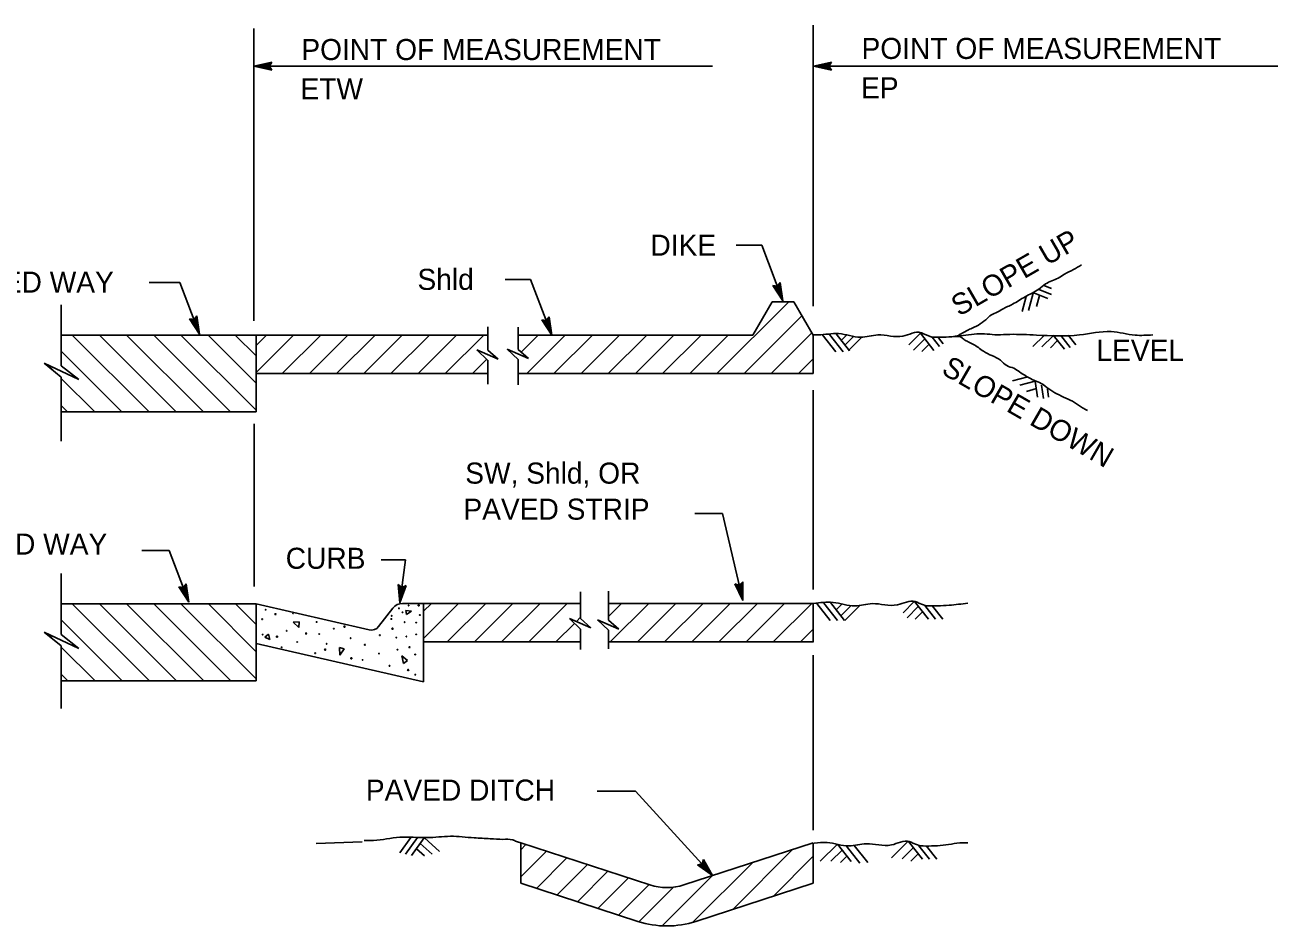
# Model space of a CAD drawing. Extents: x -894 to 866, y -472 to 714.
# Drawn here: x -651.5 to -234.9, y -180.6 to 119.2 of the extents above; entities that cross this region are included whole.
import ezdxf

# ---------------------------------------------------------------- set-up
doc = ezdxf.new("R2010")
doc.units = 0
for name, color, linetype in [('df_MISC', 7, 'Continuous'), ('df_MISC-anno', 7, 'Continuous'), ('df_PROFILE', 7, 'Continuous')]:
    doc.layers.add(name, color=color, linetype=linetype)

msp = doc.modelspace()

# ---------------------------------------------------------------- linework, layer by layer
at = {"layer": 'df_MISC'}
for p, q in [((-639.5, 26.08), (-639.5, 15.98)), ((-409.51, 15.98), (-403.12, 27.04)), ((-403.12, 27.04), (-395.81, 27.04)), ((-395.81, 27.04), (-389.42, 15.98)), ((-497.62, 11.01), (-497.62, 18.8)), ((-487.55, 11.25), (-487.55, 18.68)), ((-639.5, 5.78), (-639.5, 15.98)), ((-639.5, 15.98), (-574.69, 15.98)), ((-574.69, 3.2), (-574.69, 15.98)), ((-574.67, 15.98), (-497.65, 15.98)), ((-487.54, 15.98), (-409.51, 15.98)), ((-389.42, 15.98), (-389.42, 3.2)), ((-349.98, 15.33), (-352.42, 16.26)), ((-494.22, 7.95), (-501.28, 11.07)), ((-501.28, 11.07), (-497.58, 7.55)), ((-497.62, 11.01), (-494.22, 7.95)), ((-484.13, 8.18), (-491.2, 11.3)), ((-491.2, 11.3), (-487.55, 7.83)), ((-487.54, 11.24), (-484.13, 8.18)), ((-639.5, 2.05), (-645.15, 6.66)), ((-645.15, 6.66), (-633.63, 1.21)), ((-639.5, 2.05), (-645.15, 6.66)), ((-645.15, 6.66), (-633.63, 1.21)), ((-633.63, 1.21), (-639.5, 5.78)), ((-633.63, 1.21), (-639.5, 5.78)), ((-497.62, -0.36), (-497.62, 7.71)), ((-487.55, -0.49), (-487.55, 7.83)), ((-639.5, -9.58), (-639.5, 2.05)), ((-574.69, 3.26), (-574.69, -9.58)), ((-497.65, 3.2), (-574.69, 3.2)), ((-389.42, 3.2), (-487.58, 3.2)), ((-574.69, -9.58), (-639.5, -9.58)), ((-639.5, -9.58), (-639.5, -19.34)), ((-639.5, -63.36), (-639.5, -73.46)), ((-466.77, -78.34), (-466.77, -69.45)), ((-457.45, -78.81), (-457.45, -69.17)), ((-639.5, -83.66), (-639.5, -73.46)), ((-639.5, -73.46), (-574.69, -73.46)), ((-574.69, -86.58), (-574.69, -73.46)), ((-574.69, -73.46), (-537.1, -82.09)), ((-533.95, -80.94), (-529.21, -74.85)), ((-525.97, -73.26), (-519.02, -73.26)), ((-519.02, -86.04), (-519.02, -73.26)), ((-519.02, -73.26), (-466.79, -73.26)), ((-457.45, -73.26), (-389.42, -73.26)), ((-389.42, -73.26), (-389.42, -86.04)), ((-351.85, -74.08), (-354.28, -73.15)), ((-524.94, -75.61), (-522.97, -75.84)), ((-524.67, -76.98), (-524.94, -75.61)), ((-522.97, -75.84), (-524.67, -76.98)), ((-466.77, -81.79), (-470.48, -78.27)), ((-470.48, -78.27), (-463.41, -81.39)), ((-463.41, -81.39), (-466.82, -78.34)), ((-457.45, -82.22), (-461.16, -78.7)), ((-461.16, -78.7), (-454.09, -81.82)), ((-454.09, -81.82), (-457.45, -78.81)), ((-639.5, -87.39), (-645.15, -82.78)), ((-645.15, -82.78), (-633.63, -88.23)), ((-562.35, -79.46), (-560.42, -79.41)), ((-560.52, -81.29), (-562.35, -79.46)), ((-560.42, -79.41), (-560.52, -81.29)), ((-466.77, -82.5), (-466.77, -81.79)), ((-466.77, -88.62), (-466.77, -82.5)), ((-457.45, -88.43), (-457.45, -82.22)), ((-633.63, -88.23), (-639.5, -83.66)), ((-639.5, -99.02), (-639.5, -87.39)), ((-574.69, -86.58), (-574.69, -99.02)), ((-519.02, -99.36), (-574.69, -86.58)), ((-571.78, -84.46), (-570.56, -83.45)), ((-570.15, -85.28), (-571.78, -84.46)), ((-570.56, -83.45), (-570.15, -85.28)), ((-466.77, -86.04), (-519.02, -86.04)), ((-519.02, -86.08), (-519.02, -99.36)), ((-389.37, -86.04), (-457.47, -86.04)), ((-546.95, -87.94), (-545.39, -88.35)), ((-546.9, -90.46), (-546.95, -87.94)), ((-545.39, -88.35), (-546.9, -90.46)), ((-526.27, -90.69), (-524.3, -92.25)), ((-525.67, -93.3), (-526.27, -90.69)), ((-524.3, -92.25), (-525.67, -93.3)), ((-574.69, -99.02), (-639.5, -99.02)), ((-639.5, -99.02), (-639.5, -108.2)), ((-539.37, -152.55), (-554.69, -153.12)), ((-486.66, -166.39), (-486.66, -152.96)), ((-486.66, -152.96), (-443.76, -166.9)), ((-432.4, -166.92), (-389.42, -152.95)), ((-389.42, -152.95), (-389.42, -166.39)), ((-353.84, -153.95), (-356.28, -153.02)), ((-447.73, -179.04), (-486.66, -166.39)), ((-389.42, -166.39), (-428.44, -179.07))]:
    msp.add_line(p, q, dxfattribs=at)
for points in [[(-421.42, 3.2), (-397.58, 27.04)], [(-412.39, 3.2), (-393.15, 22.43)], [(-403.35, 3.2), (-389.84, 16.71)], [(-610.27, -9.57), (-635.82, 15.97)], [(-601.23, -9.57), (-626.78, 15.97)], [(-592.2, -9.57), (-617.75, 15.97)], [(-583.16, -9.57), (-608.71, 15.97)], [(-574.69, -9.02), (-599.68, 15.97)], [(-574.69, 0.02), (-590.65, 15.98)], [(-574.69, 9.05), (-581.61, 15.98)], [(-574.69, 3.52), (-562.23, 15.98)], [(-574.69, 12.56), (-571.27, 15.98)], [(-565.98, 3.2), (-553.2, 15.98)], [(-556.94, 3.2), (-544.16, 15.98)], [(-547.91, 3.2), (-535.13, 15.98)], [(-538.87, 3.2), (-526.1, 15.98)], [(-529.84, 3.2), (-517.06, 15.98)], [(-520.81, 3.2), (-508.02, 15.98)], [(-511.77, 3.2), (-498.99, 15.98)], [(-486.58, 10.32), (-480.92, 15.98)], [(-484.67, 3.2), (-471.89, 15.98)], [(-475.63, 3.2), (-462.85, 15.98)], [(-466.59, 3.2), (-453.82, 15.98)], [(-457.56, 3.2), (-444.78, 15.98)], [(-448.52, 3.2), (-435.75, 15.98)], [(-439.49, 3.2), (-426.71, 15.98)], [(-430.46, 3.2), (-417.68, 15.98)], [(-619.3, -9.57), (-639.5, 10.62)], [(-642.01, 4.09), (-644.05, 6.13)], [(-502.74, 3.2), (-497.97, 7.96)], [(-394.32, 3.2), (-389.42, 8.1)], [(-628.33, -9.58), (-639.5, 1.58)], [(-637.37, -9.58), (-639.5, -7.45)], [(-610.19, -99.01), (-635.74, -73.47)], [(-601.16, -99.01), (-626.71, -73.47)], [(-592.12, -99.01), (-617.67, -73.47)], [(-583.09, -99.01), (-608.64, -73.47)], [(-574.69, -98.38), (-599.6, -73.47)], [(-574.69, -89.35), (-590.57, -73.46)], [(-574.69, -80.31), (-581.54, -73.46)], [(-519.02, -84.91), (-507.36, -73.26)], [(-519.02, -75.88), (-516.4, -73.26)], [(-511.11, -86.03), (-498.33, -73.26)], [(-502.07, -86.03), (-489.3, -73.26)], [(-493.04, -86.03), (-480.26, -73.26)], [(-484, -86.03), (-471.23, -73.26)], [(-457.44, -77.54), (-453.16, -73.26)], [(-456.9, -86.03), (-444.13, -73.26)], [(-447.86, -86.03), (-435.09, -73.26)], [(-438.83, -86.04), (-426.05, -73.26)], [(-429.8, -86.04), (-417.02, -73.26)], [(-420.76, -86.04), (-407.98, -73.26)], [(-411.73, -86.04), (-398.95, -73.26)], [(-402.69, -86.04), (-389.91, -73.26)], [(-619.23, -99.01), (-639.5, -78.75)], [(-468.17, -79.24), (-466.79, -77.86)], [(-474.96, -86.03), (-468.86, -79.93)], [(-393.66, -86.04), (-389.42, -81.8)], [(-641.61, -85.67), (-643.91, -83.37)], [(-628.26, -99.02), (-639.5, -87.78)], [(-637.3, -99.02), (-639.5, -96.82)], [(-486.65, -155.21), (-484.95, -153.51)], [(-486.65, -164.25), (-478.13, -155.73)], [(-481.45, -168.08), (-471.31, -157.94)], [(-416.17, -175.08), (-396.27, -155.18)], [(-402.79, -170.73), (-389.42, -157.36)], [(-474.63, -170.3), (-464.49, -160.16)], [(-467.82, -172.51), (-457.67, -162.37)], [(-429.46, -179.34), (-409.65, -159.53)], [(-461, -174.73), (-450.85, -164.59)], [(-439.65, -180.49), (-423.04, -163.88)], [(-454.18, -176.95), (-444.03, -166.81)], [(-447.36, -179.16), (-435.92, -167.72)]]:
    msp.add_lwpolyline(points, dxfattribs=at)
for centre, radius in [((-527.19, -74.92), 0.105), ((-523.98, -73.96), 0.101), ((-520.63, -73.91), 0.189), ((-572.67, -78.5), 0.105), ((-571.52, -75.38), 0.105), ((-568.26, -76.84), 0.189), ((-562.4, -76.57), 0.105), ((-529.71, -78.45), 0.135), ((-529.62, -77.4), 0.105), ((-526, -76.21), 0.105), ((-520.22, -77.12), 0.147), ((-564.51, -82.39), 0.105), ((-558.04, -83.26), 0.189), ((-554.56, -79.46), 0.105), ((-548.83, -81.7), 0.105), ((-545.3, -81.02), 0.189), ((-529.34, -81.66), 0.189), ((-525.31, -79.5), 0.0913), ((-521.46, -79.64), 0.105), ((-572.53, -83.63), 0.105), ((-567.76, -84.32), 0.189), ((-561.02, -86.11), 0.105), ((-553.69, -83.45), 0.105), ((-551.26, -86.7), 0.105), ((-543.28, -84.82), 0.105), ((-538.51, -87.02), 0.189), ((-533.56, -83.82), 0.105), ((-528.06, -84.64), 0.105), ((-524.71, -84.27), 0.105), ((-521.46, -83.59), 0.105), ((-566.2, -87.89), 0.105), ((-555.06, -89.82), 0.105), ((-551.71, -88.67), 0.189), ((-543.01, -91.52), 0.189), ((-533.84, -89.96), 0.105), ((-527.69, -88.67), 0.105), ((-523.7, -87.85), 0.189), ((-521.78, -90.28), 0.105), ((-539.29, -92.06), 0.105), ((-530.35, -94.04), 0.105), ((-524.12, -95.41), 0.189), ((-521.74, -96.97), 0.105)]:
    msp.add_circle(centre, radius, dxfattribs=at)
for centre, radius, start, end in [((-526.03, -77.23), 3.97, 89.2164, 143.2445), ((-536.44, -79.01), 3.15, 257.8624, 322.1764), ((-438.08, -149.43), 18.37, 251.9995, 288.0007), ((-438.08, -149.43), 31.15, 251.9995, 288.0007)]:
    msp.add_arc(centre, radius, start, end, dxfattribs=at)
for points in [[(-342.74, 15.55), (-341.45, 15.79), (-340.23, 16.44), (-337.81, 17.73), (-334.49, 19.35), (-332.06, 21.13), (-330.12, 22.75), (-328.26, 23.64), (-326.48, 24.61), (-323.09, 26.31), (-318.96, 28.74), (-314.43, 31.33), (-312.16, 33.03), (-310.06, 34.08), (-307.96, 34.96), (-305.85, 36.26), (-302.86, 37.8), (-300.19, 39.34)], [(-389.24, 16.08), (-387.77, 16.06), (-380.96, 16.49), (-373.64, 15.32), (-367.93, 16.06), (-359.56, 15.66), (-353.6, 16.81), (-352.42, 16.26)], [(-328.19, 16.04), (-324, 16.24), (-315.18, 16.01), (-300.85, 16.08), (-290.33, 17.15), (-282.36, 15.99), (-276.5, 16.08)], [(-349.98, 15.33), (-342.37, 15.54), (-334.96, 16.39), (-328.19, 16.04)], [(-342.5, 15.55), (-341.77, 15.55), (-340.4, 15.39), (-339.27, 14.5), (-337.89, 13.77), (-334.49, 11.83), (-332.79, 10.61), (-329.96, 9.16), (-327.13, 7.62), (-325.02, 5.84), (-322.68, 4.95), (-320.82, 3.74), (-318.47, 2.28), (-315.88, 0.9), (-313.62, -0.06), (-311.03, -1.92), (-308.36, -3.54), (-305.37, -5), (-302.53, -6.37), (-299.86, -8.23), (-298.25, -9.04)], [(-389.31, -73.32), (-382.83, -72.92), (-375.51, -74.09), (-369.8, -73.35), (-361.43, -73.75), (-355.47, -72.6), (-354.28, -73.15)], [(-351.85, -74.08), (-344.24, -73.87), (-338, -73.16)], [(-538.72, -152.18), (-535.64, -152.13), (-526.92, -151.07), (-517.89, -151.19), (-510.07, -150.74), (-502.2, -151.27), (-496.83, -151.54), (-492.62, -151.76), (-489.36, -151.97), (-488.11, -152.44), (-486.66, -152.96)], [(-389.07, -153.06), (-384.82, -152.79), (-377.5, -153.96), (-371.79, -153.23), (-363.42, -153.62), (-357.46, -152.47), (-356.28, -153.02)], [(-353.84, -153.95), (-346.23, -153.74), (-338.82, -152.9), (-338, -152.94)]]:
    msp.add_spline(points, degree=3, dxfattribs=at)
at = {"layer": 'df_MISC-anno'}
for p, q in [((-575.45, 20.78), (-575.45, 118.04)), ((-389.42, 119.15), (-389.42, 25.67)), ((-575.45, 105.47), (-569.45, 106.8)), ((-575.45, 105.47), (-422.88, 105.47)), ((-569.45, 104.13), (-575.45, 105.47)), ((-575.45, 105.47), (-575.45, 105.47)), ((-569.66, 104.49), (-574.07, 105.47)), ((-574.06, 105.48), (-569.68, 106.44)), ((-572.69, 105.47), (-569.86, 106.1)), ((-569.9, 104.85), (-572.69, 105.47)), ((-571.3, 105.47), (-570.1, 105.74)), ((-570.07, 105.2), (-571.3, 105.47)), ((-569.45, 106.8), (-570.25, 105.47)), ((-570.25, 105.47), (-569.45, 104.13)), ((-569.45, 106.8), (-569.45, 106.8)), ((-389.37, 105.47), (-383.37, 106.8)), ((-389.37, 105.47), (-234.86, 105.47)), ((-383.37, 104.13), (-389.37, 105.47)), ((-389.37, 105.47), (-389.37, 105.47)), ((-383.59, 104.49), (-387.99, 105.47)), ((-387.98, 105.48), (-383.61, 106.44)), ((-386.61, 105.47), (-383.79, 106.1)), ((-383.83, 104.85), (-386.61, 105.47)), ((-385.23, 105.47), (-384.02, 105.74)), ((-384, 105.2), (-385.23, 105.47)), ((-383.37, 106.8), (-384.17, 105.47)), ((-384.17, 105.47), (-383.37, 104.13)), ((-383.37, 106.8), (-383.37, 106.8)), ((-569.45, 104.13), (-569.45, 104.13)), ((-383.37, 104.13), (-383.37, 104.13)), ((-415.04, 45.9), (-406.53, 45.9)), ((-406.53, 45.9), (-399.48, 27.37)), ((-610.28, 33.48), (-600.03, 33.48)), ((-600.03, 33.48), (-593.49, 16.28)), ((-491.9, 34.5), (-483.39, 34.5)), ((-483.39, 34.5), (-476.34, 15.98)), ((-401.33, 32.23), (-400.36, 33.46)), ((-400.36, 33.46), (-400.36, 33.46)), ((-400.36, 33.46), (-399.48, 27.37)), ((-399.48, 27.37), (-402.86, 32.51)), ((-402.86, 32.51), (-402.86, 32.51)), ((-402.86, 32.51), (-401.33, 32.23)), ((-399.98, 28.67), (-402.44, 32.42)), ((-400.46, 29.96), (-402.05, 32.37)), ((-400.95, 31.25), (-401.63, 32.28)), ((-401.13, 32.5), (-400.95, 31.25)), ((-400.87, 32.78), (-400.46, 29.96)), ((-400.62, 33.13), (-399.97, 28.66)), ((-399.48, 27.37), (-399.48, 27.37)), ((-593.49, 16.28), (-596.86, 21.42)), ((-596.86, 21.42), (-596.86, 21.42)), ((-596.86, 21.42), (-595.34, 21.14)), ((-593.99, 17.58), (-596.44, 21.33)), ((-594.47, 18.87), (-596.06, 21.28)), ((-594.96, 20.16), (-595.64, 21.19)), ((-595.34, 21.14), (-594.37, 22.37)), ((-595.14, 21.4), (-594.96, 20.16)), ((-594.88, 21.69), (-594.47, 18.87)), ((-594.62, 22.04), (-593.98, 17.57)), ((-594.37, 22.37), (-594.37, 22.37)), ((-594.37, 22.37), (-593.49, 16.28)), ((-476.34, 15.98), (-479.72, 21.11)), ((-479.72, 21.11), (-479.72, 21.11)), ((-479.72, 21.11), (-478.19, 20.84)), ((-476.84, 17.28), (-479.3, 21.02)), ((-477.32, 18.56), (-478.91, 20.98)), ((-477.81, 19.85), (-478.49, 20.89)), ((-478.19, 20.84), (-477.22, 22.06)), ((-477.99, 21.1), (-477.81, 19.85)), ((-477.73, 21.39), (-477.32, 18.56)), ((-477.48, 21.73), (-476.83, 17.27)), ((-477.22, 22.06), (-477.22, 22.06)), ((-477.22, 22.06), (-476.34, 15.98)), ((-593.49, 16.28), (-593.49, 16.28)), ((-476.34, 15.98), (-476.34, 15.98)), ((-389.42, -2.29), (-389.42, -68.69)), ((-575.33, -67.67), (-575.33, -13.5)), ((-428.8, -43.33), (-419.59, -43.33)), ((-419.59, -43.33), (-412.8, -72.29)), ((-612.72, -55.65), (-603.56, -55.65)), ((-603.56, -55.65), (-597.02, -72.85)), ((-533.1, -58.74), (-524.97, -58.74)), ((-524.97, -58.74), (-526.94, -73.1)), ((-413.99, -67.22), (-412.87, -66.14)), ((-413.16, -66.43), (-413.12, -70.94)), ((-412.87, -66.14), (-412.87, -66.14)), ((-412.87, -66.14), (-412.8, -72.29)), ((-597.02, -72.85), (-600.39, -67.72)), ((-600.39, -67.72), (-600.39, -67.72)), ((-600.39, -67.72), (-598.87, -67.99)), ((-597.52, -71.55), (-599.98, -67.81)), ((-598, -70.27), (-599.59, -67.85)), ((-598.49, -68.98), (-599.17, -67.94)), ((-598.87, -67.99), (-597.9, -66.77)), ((-598.67, -67.73), (-598.49, -68.98)), ((-598.41, -67.44), (-598, -70.27)), ((-598.15, -67.1), (-597.51, -71.56)), ((-597.9, -66.77), (-597.9, -66.77)), ((-597.9, -66.77), (-597.02, -72.85)), ((-526.94, -73.1), (-527.44, -66.98)), ((-527.44, -66.98), (-527.44, -66.98)), ((-527.44, -66.98), (-526.23, -67.95)), ((-526.75, -71.72), (-527.12, -67.26)), ((-524.79, -67.34), (-526.94, -73.1)), ((-526.56, -70.36), (-526.8, -67.48)), ((-525.18, -67.51), (-526.75, -71.73)), ((-525.56, -67.69), (-526.56, -70.36)), ((-526.37, -69), (-526.47, -67.76)), ((-525.93, -67.82), (-526.37, -69)), ((-526.23, -67.95), (-524.79, -67.34)), ((-524.79, -67.34), (-524.79, -67.34)), ((-412.8, -72.29), (-415.47, -66.75)), ((-415.47, -66.75), (-415.47, -66.75)), ((-415.47, -66.75), (-413.99, -67.22)), ((-413.12, -70.93), (-415.06, -66.89)), ((-413.43, -69.6), (-414.69, -66.99)), ((-413.75, -68.25), (-414.28, -67.13)), ((-413.76, -66.99), (-413.75, -68.25)), ((-413.46, -66.74), (-413.43, -69.6)), ((-597.02, -72.85), (-597.02, -72.85)), ((-526.94, -73.1), (-526.94, -73.1)), ((-412.8, -72.29), (-412.8, -72.29)), ((-389.42, -90.53), (-389.42, -148.74)), ((-461.3, -135.72), (-448.52, -135.72)), ((-448.52, -135.72), (-422.87, -163.79)), ((-427.9, -160.26), (-426.38, -159.95)), ((-422.87, -163.79), (-427.9, -160.26)), ((-427.9, -160.26), (-427.9, -160.26)), ((-423.81, -162.77), (-427.47, -160.19)), ((-424.73, -161.75), (-427.1, -160.09)), ((-425.66, -160.73), (-426.68, -160.02)), ((-426.38, -159.95), (-425.93, -158.46)), ((-426.29, -159.64), (-425.66, -160.73)), ((-426.15, -159.27), (-424.73, -161.75)), ((-426.04, -158.86), (-423.8, -162.77)), ((-425.93, -158.46), (-425.93, -158.46)), ((-425.93, -158.46), (-422.87, -163.79)), ((-422.87, -163.79), (-422.87, -163.79))]:
    msp.add_line(p, q, dxfattribs=at)
at = {"layer": 'df_PROFILE'}
for p, q in [((-316.32, 29.98), (-317.85, 24.23)), ((-316.39, 30.21), (-311.36, 28.21)), ((-314.2, 29.21), (-315.19, 25.5)), ((-314.35, 31.2), (-310.19, 29.55)), ((-312.67, 32.53), (-310.14, 31.53)), ((-318.62, 28.84), (-319.97, 23.81)), ((-386.39, 16.16), (-381.9, 10.47)), ((-384, 16.16), (-379.5, 10.47)), ((-381.81, 16.46), (-377.32, 10.77)), ((-378.13, 16.15), (-380.02, 14.26)), ((-375.99, 15.55), (-378.76, 12.78)), ((-373.3, 15.27), (-377.5, 11.07)), ((-353.84, 16.53), (-357.58, 12.79)), ((-352.37, 14.68), (-356.11, 10.94)), ((-353.75, 16.6), (-349.25, 10.91)), ((-350.89, 13), (-353.32, 10.57)), ((-349.91, 15.3), (-347.44, 12.17)), ((-347.77, 15.13), (-346.19, 13.13)), ((-312.65, 15.91), (-316.39, 12.17)), ((-309.64, 15.81), (-313.38, 12.07)), ((-308.15, 14.16), (-310.51, 11.8)), ((-309.6, 15.99), (-305.88, 11.29)), ((-307.05, 15.83), (-303.95, 11.91)), ((-304.58, 15.98), (-302.06, 12.79)), ((-318.09, 2.12), (-323.19, 0.75)), ((-315.56, 0.66), (-320.67, -0.71)), ((-315.56, 0.72), (-314.78, -4.63)), ((-315.15, -1.82), (-318.47, -2.71)), ((-313.48, -0.61), (-312.83, -5.04)), ((-311.52, -1.92), (-311.13, -4.61)), ((-388.26, -73.25), (-383.77, -78.94)), ((-385.94, -73.16), (-381.37, -78.94)), ((-383.68, -72.99), (-378.98, -78.94)), ((-379.67, -73.35), (-381.77, -75.45)), ((-376.77, -73.95), (-380.24, -77.41)), ((-373.94, -73.97), (-378.89, -78.92)), ((-355.8, -72.67), (-359.54, -76.41)), ((-354.47, -74.3), (-358.21, -78.04)), ((-355.73, -72.66), (-351.12, -78.5)), ((-352.34, -73.92), (-348.73, -78.5)), ((-349.77, -74.14), (-346.33, -78.5)), ((-353.02, -76.12), (-355.46, -78.55)), ((-523.29, -151.18), (-526.91, -156.29)), ((-521.04, -151.16), (-524.97, -156.71)), ((-518.8, -151.24), (-522.99, -157.15)), ((-516.15, -156.67), (-520.08, -153.14)), ((-513.69, -155.75), (-518.68, -151.25)), ((-381.38, -153.33), (-387.12, -159.07)), ((-381.31, -153.35), (-376.76, -159.12)), ((-378.39, -154.01), (-373.9, -159.7)), ((-375.76, -153.82), (-371.27, -159.51)), ((-357.9, -152.47), (-363.33, -157.9)), ((-357.78, -152.46), (-353.11, -158.37)), ((-354.25, -153.9), (-350.72, -158.37)), ((-351.75, -154.03), (-348.32, -158.37)), ((-518.74, -157.27), (-521.3, -154.96)), ((-379.83, -155.31), (-383.57, -159.05)), ((-378.25, -157.36), (-380.32, -159.44)), ((-356.14, -154.53), (-359.88, -158.27)), ((-354.55, -156.56), (-356.99, -159))]:
    msp.add_line(p, q, dxfattribs=at)

# ---------------------------------------------------------------- texts
at = {"layer": 'df_MISC-anno'}
for s, p in [('POINT OF MEASUREMENT', (-559.66, 107.51)), ('POINT OF MEASUREMENT', (-373.35, 107.88)), ('ETW', (-559.93, 94.47)), ('EP', (-373.51, 94.79)), ('DIKE', (-443.55, 42.41)), ('Shld', (-521.04, 31.05)), ('TRAVELED WAY', (-695.35, 30.13)), ('LEVEL', (-295.22, 7.43)), ('SW, Shld, OR', (-505.15, -33.42)), ('PAVED STRIP', (-505.75, -45.41)), ('TRAVELED WAY', (-697.53, -57.02)), ('CURB', (-564.85, -61.75)), ('PAVED DITCH', (-538.19, -138.88))]:
    msp.add_text(s, height=7, dxfattribs=at).set_placement(p)
for s, rotation, p in [('SLOPE UP', 30, (-340.92, 22.07)), ('SLOPE DOWN', 330, (-347.17, 3.37))]:
    msp.add_text(s, height=7, rotation=rotation, dxfattribs=at).set_placement(p)

doc.saveas('drawing.dxf')
